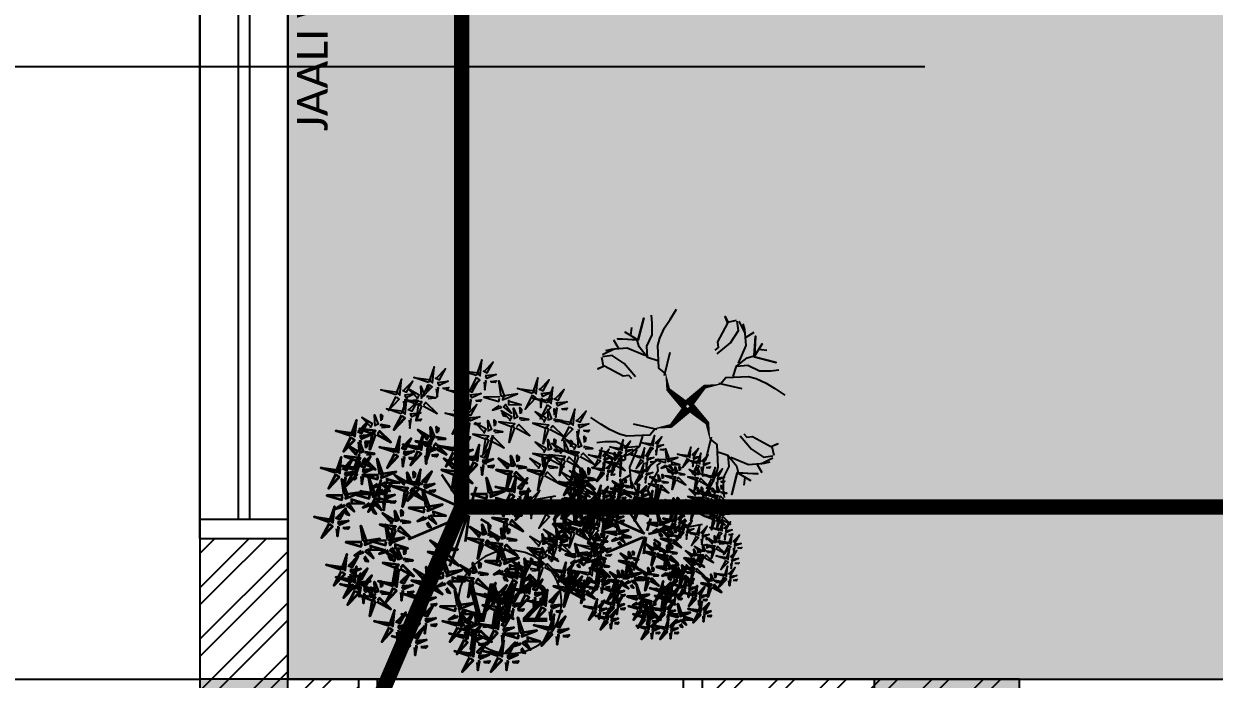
# Model space of a CAD drawing. Header units: millimetres. Extents: x -4167 to 87328, y -21481 to 19784.
# Drawn here: x 7769 to 10885, y 4510 to 6224 of the extents above; entities that cross this region are included whole.
import ezdxf
from ezdxf.enums import TextEntityAlignment as Align

# ---------------------------------------------------------------- set-up
doc = ezdxf.new("R2010")
doc.units = ezdxf.units.MM
doc.header["$LTSCALE"] = 150
doc.linetypes.add('ACAD_ISO10W100', pattern=[18, 12, -3, 0, -3])
doc.linetypes.add('DASHED', pattern=[19.05, 12.7, -6.35])
for name, color, linetype in [('ad-Column', 3, 'Continuous'), ('ad-Column Hatch', 125, 'Continuous'), ('ad-Elevation 10', 8, 'Continuous'), ('ad-Furniture', 8, 'Continuous'), ('ad-Glass Sectionline', 140, 'Continuous'), ('ad-Section Line', 2, 'Continuous'), ('ad-Text main', 7, 'Continuous'), ('ad-Text Main_Door&window Label', 7, 'Continuous'), ('ad-Wall', 240, 'Continuous'), ('ad-Wall hatch', 8, 'Continuous')]:
    doc.layers.add(name, color=color, linetype=linetype)
for name, color, linetype, true_color in [('ad-Landscape', 7, 'Continuous', 0x007f00), ('ad-Primary Roof', 5, 'Continuous', 0x0000ff), ('ad-Secondary Roof', 6, 'Continuous', 0xff00ff), ('ad-Verandah', 7, 'Continuous', 0xa57c52)]:
    doc.layers.add(name, color=color, linetype=linetype, true_color=true_color)
doc.layers.add('ad-Landscape 2', color=7, linetype='Continuous', lineweight=35, true_color=0x264c00)
doc.styles.add('6 U T S R N_Typical Floor Plan$0$3BHK-E(NB)$0$grid_text', font='verdana.ttf', dxfattribs={"width": 0.9})
doc.styles.add('ARIAL', font='arial.ttf')
doc.styles.get("Standard").update_dxf_attribs({"font": 'calibril.ttf'})

# ---------------------------------------------------------------- blocks, each defined once
blk = doc.blocks.new('bamboo')
at = {"layer": 'ad-Landscape'}
blk.add_line((-124, -653), (-158, -842), dxfattribs=at)
for points in [[(-835, 1008), (-876, 987), (-939, 1095), (-843, 1001)], [(-854, 962), (-965, 970), (-872, 931), (-863, 954)], [(-1166, 757), (-1215, 904), (-1192, 735), (-1166, 757)], [(-975, 702), (-1024, 850), (-1001, 681), (-975, 702)], [(-906, 902), (-969, 907), (-955, 890), (-915, 895)], [(-1190, 751), (-1162, 716), (-1322, 700), (-1199, 744)], [(-1150, 755), (-1008, 829), (-1122, 721), (-1143, 746)], [(-1212, 690), (-1192, 648), (-1301, 587), (-1205, 681)], [(-1122, 544), (-1163, 524), (-1226, 631), (-1130, 537)], [(-1166, 669), (-1177, 559), (-1136, 651), (-1159, 661)], [(-999, 696), (-971, 662), (-1131, 646), (-1008, 689)], [(-1108, 616), (-1114, 553), (-1097, 567), (-1101, 607)], [(-1060, 524), (-1094, 495), (-1113, 654), (-1067, 532)], [(-1102, 679), (-1023, 671), (-1112, 656), (-1111, 672)], [(-1021, 635), (-1001, 593), (-1110, 533), (-1014, 626)], [(-975, 615), (-986, 505), (-945, 596), (-968, 606)], [(-911, 624), (-832, 617), (-921, 602), (-919, 617)], [(-1289, 429), (-1338, 577), (-1315, 408), (-1289, 429)], [(-1273, 428), (-1131, 501), (-1245, 393), (-1266, 419)], [(-1141, 498), (-1251, 506), (-1159, 468), (-1150, 491)], [(-1055, 484), (-979, 343), (-1089, 455), (-1063, 476)], [(-1054, 499), (-907, 552), (-1076, 525), (-1054, 499)], [(-917, 561), (-923, 499), (-906, 513), (-910, 553)], [(-1313, 424), (-1285, 389), (-1445, 373), (-1322, 417)], [(-1335, 362), (-1315, 321), (-1424, 260), (-1328, 354)], [(-1193, 439), (-1256, 443), (-1242, 426), (-1202, 431)], [(-1130, 434), (-1136, 355), (-1153, 444), (-1137, 442)], [(-1289, 342), (-1300, 232), (-1259, 323), (-1282, 333)], [(-1231, 289), (-1237, 226), (-1220, 240), (-1224, 280)], [(-1225, 352), (-1146, 344), (-1235, 329), (-1233, 345)], [(-1166, 102), (-1215, 250), (-1192, 81), (-1166, 102)], [(-934, 116), (-983, 263), (-960, 94), (-934, 116)], [(-1150, 100), (-1008, 174), (-1122, 66), (-1143, 92)], [(-1357, -48), (-1406, 100), (-1383, -69), (-1357, -48)], [(-1341, -50), (-1199, 24), (-1313, -84), (-1334, -58)], [(-1190, 96), (-1162, 62), (-1322, 46), (-1199, 89)], [(-1212, 35), (-1192, -7), (-1301, -67), (-1205, 26)], [(-1166, 15), (-1177, -95), (-1136, -4), (-1159, 6)], [(-1102, 24), (-1023, 17), (-1112, 2), (-1111, 17)], [(-958, 110), (-930, 76), (-1090, 59), (-967, 103)], [(-980, 49), (-960, 7), (-1069, -54), (-973, 40)], [(-934, 28), (-945, -82), (-904, 10), (-927, 20)], [(-870, 38), (-791, 30), (-880, 15), (-878, 31)], [(-548, 43), (-554, -20), (-537, -5), (-541, 35)], [(-1381, -54), (-1353, -88), (-1513, -104), (-1390, -61)], [(-1403, -115), (-1383, -157), (-1492, -217), (-1396, -124)], [(-1108, -39), (-1114, -101), (-1097, -87), (-1101, -47)], [(-780, -124), (-822, -145), (-885, -37), (-789, -131)], [(-876, -25), (-882, -88), (-865, -74), (-869, -33)], [(-719, -144), (-752, -174), (-772, -14), (-726, -136)], [(-712, -169), (-566, -116), (-734, -143), (-712, -169)], [(-557, -88), (-537, -129), (-646, -190), (-550, -96)], [(-1358, -135), (-1368, -245), (-1328, -154), (-1350, -144)], [(-1299, -188), (-1305, -251), (-1288, -237), (-1292, -197)], [(-1293, -126), (-1215, -133), (-1303, -148), (-1302, -133)], [(-1144, -283), (-1143, -123), (-1100, -274), (-1133, -281)], [(-1054, -276), (-1011, -210), (-1038, -295), (-1052, -287)], [(-852, -230), (-915, -225), (-900, -242), (-860, -237)], [(-800, -170), (-910, -162), (-818, -200), (-808, -177)], [(-789, -234), (-795, -313), (-812, -225), (-796, -226)], [(-714, -184), (-637, -325), (-748, -214), (-722, -192)], [(-1152, -296), (-1306, -272), (-1145, -329), (-1152, -296)], [(-1159, -321), (-1115, -311), (-1175, -461), (-1156, -331)], [(-1075, -337), (-983, -398), (-1045, -319), (-1064, -335)], [(-903, -383), (-944, -404), (-1007, -296), (-912, -390)], [(-1001, -310), (-948, -345), (-953, -323), (-990, -308)], [(-841, -404), (-875, -433), (-895, -273), (-849, -395)], [(-1180, -607), (-1229, -459), (-1205, -628), (-1180, -607)], [(-1114, -368), (-1068, -370), (-1065, -495), (-1103, -366)], [(-923, -429), (-1033, -421), (-941, -459), (-931, -436)], [(-837, -444), (-760, -584), (-870, -473), (-845, -451)], [(-835, -428), (-689, -375), (-857, -402), (-835, -428)], [(-1164, -609), (-1022, -535), (-1135, -643), (-1157, -617)], [(-975, -489), (-1038, -484), (-1023, -501), (-983, -496)], [(-912, -493), (-918, -572), (-935, -484), (-919, -485)], [(-425, -669), (-467, -690), (-530, -582), (-434, -677)], [(-120, -579), (-100, -620), (-209, -681), (-113, -587)], [(-10, -589), (69, -597), (-20, -612), (-18, -596)], [(353, -669), (312, -690), (249, -582), (344, -677)], [(489, -669), (448, -690), (385, -582), (481, -677)], [(527, -598), (464, -593), (479, -610), (519, -605)], [(590, -602), (584, -681), (567, -593), (583, -594)], [(-1204, -613), (-1176, -647), (-1336, -663), (-1213, -620)], [(-1226, -674), (-1206, -716), (-1315, -776), (-1219, -683)], [(-1180, -694), (-1191, -804), (-1150, -713), (-1173, -703)], [(-1084, -757), (-1133, -609), (-1110, -778), (-1084, -757)], [(-1116, -685), (-1037, -692), (-1126, -707), (-1124, -692)], [(-1068, -759), (-926, -685), (-1040, -793), (-1061, -767)], [(-890, -724), (-931, -745), (-994, -637), (-898, -731)], [(-828, -744), (-862, -774), (-881, -614), (-835, -736)], [(-589, -724), (-630, -745), (-693, -637), (-598, -731)], [(-527, -744), (-561, -774), (-581, -614), (-535, -736)], [(-445, -715), (-555, -707), (-463, -746), (-453, -723)], [(-358, -714), (-211, -662), (-379, -689), (-358, -714)], [(-74, -599), (-85, -709), (-44, -618), (-67, -607)], [(8, -743), (-41, -596), (-18, -765), (8, -743)], [(-16, -652), (-22, -715), (-5, -701), (-9, -661)], [(24, -745), (166, -671), (52, -779), (31, -754)], [(333, -715), (223, -707), (315, -746), (325, -723)], [(346, -826), (312, -855), (293, -696), (339, -818)], [(470, -715), (360, -707), (452, -746), (462, -723)], [(421, -714), (567, -662), (399, -689), (421, -714)], [(557, -714), (704, -662), (535, -689), (557, -714)], [(-1108, -763), (-1080, -797), (-1240, -813), (-1117, -770)], [(-1130, -824), (-1110, -866), (-1219, -926), (-1123, -833)], [(-1122, -748), (-1128, -810), (-1110, -796), (-1115, -756)], [(-961, -829), (-1024, -825), (-1009, -842), (-969, -837)], [(-909, -770), (-1019, -762), (-927, -800), (-917, -777)], [(-898, -834), (-904, -913), (-921, -825), (-905, -826)], [(-866, -975), (-915, -828), (-891, -997), (-866, -975)], [(-823, -784), (-746, -925), (-857, -814), (-831, -792)], [(-822, -769), (-675, -716), (-844, -743), (-822, -769)], [(-661, -829), (-724, -825), (-709, -842), (-669, -837)], [(-609, -770), (-719, -762), (-627, -800), (-617, -777)], [(-576, -888), (-617, -908), (-680, -801), (-584, -895)], [(-598, -834), (-604, -913), (-621, -825), (-605, -826)], [(-514, -908), (-548, -937), (-567, -777), (-521, -900)], [(-497, -775), (-560, -770), (-545, -787), (-505, -782)], [(-523, -784), (-446, -925), (-556, -814), (-531, -792)], [(-521, -769), (-375, -716), (-543, -743), (-521, -769)], [(-434, -780), (-440, -858), (-457, -770), (-441, -771)], [(-359, -730), (-282, -870), (-393, -759), (-367, -737)], [(-16, -749), (12, -783), (-148, -800), (-25, -756)], [(-38, -810), (-18, -852), (-127, -913), (-31, -819)], [(8, -831), (-3, -941), (38, -849), (15, -839)], [(72, -821), (151, -829), (62, -844), (64, -828)], [(285, -806), (243, -826), (180, -719), (276, -813)], [(281, -775), (218, -770), (233, -787), (273, -782)], [(344, -780), (338, -858), (321, -770), (337, -771)], [(352, -850), (499, -798), (331, -825), (352, -850)], [(418, -775), (355, -770), (369, -787), (409, -782)], [(419, -730), (496, -870), (386, -759), (411, -737)], [(481, -780), (475, -858), (458, -770), (474, -771)], [(556, -730), (632, -870), (522, -759), (548, -737)], [(-1084, -844), (-1095, -954), (-1055, -863), (-1077, -853)], [(-1026, -898), (-1032, -960), (-1015, -946), (-1019, -906)], [(-1020, -835), (-941, -842), (-1030, -857), (-1029, -842)], [(-850, -977), (-708, -903), (-821, -1011), (-843, -985)], [(-617, -1024), (-658, -1045), (-721, -937), (-625, -1031)], [(-595, -934), (-705, -925), (-613, -964), (-603, -941)], [(-555, -1044), (-589, -1074), (-608, -914), (-562, -1036)], [(-509, -948), (-432, -1088), (-543, -977), (-517, -955)], [(-508, -932), (-361, -880), (-530, -907), (-508, -932)], [(-289, -983), (-330, -1004), (-393, -896), (-297, -990)], [(-227, -1004), (-261, -1033), (-280, -873), (-234, -995)], [(-60, -1098), (-109, -950), (-86, -1119), (-60, -1098)], [(148, -983), (107, -1004), (44, -896), (140, -990)], [(66, -884), (60, -947), (77, -933), (73, -893)], [(213, -911), (150, -907), (165, -924), (205, -919)], [(265, -852), (155, -844), (247, -882), (257, -859)], [(210, -1004), (176, -1033), (156, -873), (203, -995)], [(276, -916), (270, -995), (253, -906), (269, -908)], [(351, -866), (428, -1007), (317, -895), (343, -873)], [(-890, -981), (-862, -1015), (-1022, -1032), (-899, -988)], [(-912, -1042), (-892, -1084), (-1001, -1145), (-905, -1051)], [(-866, -1062), (-877, -1173), (-836, -1081), (-859, -1071)], [(-802, -1053), (-723, -1060), (-812, -1076), (-810, -1060)], [(-636, -1070), (-746, -1062), (-654, -1100), (-644, -1077)], [(-647, -993), (-710, -988), (-695, -1005), (-655, -1000)], [(-584, -998), (-590, -1077), (-607, -988), (-591, -989)], [(-549, -1069), (-402, -1016), (-570, -1043), (-549, -1069)], [(-308, -1029), (-418, -1021), (-326, -1059), (-317, -1036)], [(-303, -1065), (-344, -1086), (-407, -978), (-311, -1072)], [(-241, -1085), (-275, -1114), (-294, -955), (-248, -1077)], [(-222, -1043), (-146, -1184), (-256, -1073), (-231, -1051)], [(-235, -1110), (-88, -1057), (-256, -1084), (-235, -1110)], [(-221, -1028), (-74, -975), (-243, -1002), (-221, -1028)], [(-44, -1099), (98, -1026), (-16, -1134), (-37, -1108)], [(129, -1029), (18, -1021), (111, -1059), (120, -1036)], [(215, -1043), (291, -1184), (181, -1073), (206, -1051)], [(216, -1028), (362, -975), (194, -1002), (216, -1028)], [(377, -1193), (327, -1046), (351, -1215), (377, -1193)], [(636, -1166), (587, -1019), (610, -1187), (636, -1166)], [(664, -1034), (601, -1029), (615, -1046), (655, -1041)], [(716, -975), (605, -966), (698, -1005), (707, -982)], [(-808, -1116), (-814, -1179), (-796, -1164), (-801, -1124)], [(-688, -1129), (-751, -1125), (-736, -1142), (-696, -1137)], [(-625, -1134), (-631, -1213), (-648, -1125), (-632, -1126)], [(-550, -1084), (-473, -1225), (-584, -1114), (-558, -1092)], [(-374, -1170), (-437, -1166), (-422, -1183), (-382, -1178)], [(-322, -1111), (-432, -1103), (-340, -1141), (-330, -1118)], [(-360, -1089), (-423, -1084), (-409, -1101), (-369, -1096)], [(-311, -1175), (-317, -1254), (-334, -1165), (-318, -1167)], [(-297, -1093), (-303, -1172), (-320, -1084), (-305, -1085)], [(-236, -1125), (-159, -1266), (-270, -1154), (-244, -1133)], [(-84, -1104), (-56, -1138), (-216, -1154), (-93, -1111)], [(-106, -1165), (-86, -1206), (-195, -1267), (-99, -1174)], [(-61, -1185), (-71, -1295), (-31, -1204), (-53, -1194)], [(4, -1176), (83, -1183), (-6, -1198), (-5, -1183)], [(77, -1089), (14, -1084), (28, -1101), (68, -1096)], [(145, -1234), (95, -1087), (119, -1256), (145, -1234)], [(140, -1093), (134, -1172), (117, -1084), (132, -1085)], [(160, -1236), (302, -1162), (189, -1270), (168, -1244)], [(393, -1195), (534, -1121), (421, -1229), (400, -1204)], [(612, -1172), (640, -1206), (480, -1222), (603, -1179)], [(120, -1240), (149, -1274), (-11, -1291), (112, -1247)], [(-2, -1238), (-8, -1301), (9, -1287), (5, -1247)], [(99, -1301), (118, -1343), (9, -1404), (106, -1310)], [(352, -1199), (381, -1233), (221, -1250), (344, -1206)], [(331, -1260), (351, -1302), (242, -1363), (338, -1269)], [(376, -1281), (366, -1391), (406, -1299), (383, -1289)], [(441, -1271), (519, -1279), (431, -1294), (432, -1278)], [(590, -1233), (610, -1275), (501, -1336), (597, -1242)], [(636, -1253), (625, -1363), (666, -1272), (643, -1262)], [(694, -1307), (688, -1370), (705, -1355), (701, -1315)], [(144, -1322), (134, -1432), (174, -1340), (151, -1330)], [(203, -1375), (197, -1438), (214, -1424), (210, -1383)], [(209, -1312), (287, -1320), (199, -1335), (200, -1319)], [(435, -1334), (429, -1397), (446, -1383), (442, -1343)]]:
    blk.add_lwpolyline(points, dxfattribs=at)
at = {"layer": 'ad-Landscape 2'}
for p, q in [((43, 73), (278, 631)), ((-12, 40), (-247, 564)), ((-24, 62), (-370, 296)), ((32, 40), (390, 162)), ((390, 162), (546, 218)), ((-57, 6), (-247, -50)), ((43, 28), (301, 62)), ((-12, -16), (-113, -440)), ((77, -94), (122, -173)), ((-471, -139), (-761, -217))]:
    blk.add_line(p, q, dxfattribs=at)
for points in [[(104, 1425), (54, 1572), (78, 1403), (104, 1425)], [(-388, 1357), (-437, 1504), (-414, 1335), (-388, 1357)], [(-372, 1355), (-230, 1429), (-344, 1320), (-365, 1346)], [(-161, 1285), (-160, 1445), (-117, 1294), (-150, 1287)], [(119, 1423), (261, 1497), (148, 1389), (127, 1415)], [(582, 1302), (532, 1450), (556, 1281), (582, 1302)], [(-756, 1207), (-806, 1354), (-782, 1185), (-756, 1207)], [(-412, 1351), (-384, 1316), (-544, 1300), (-421, 1344)], [(-415, 1179), (-464, 1327), (-441, 1158), (-415, 1179)], [(-71, 1292), (-28, 1359), (-55, 1273), (-69, 1281)], [(79, 1419), (108, 1385), (-52, 1368), (71, 1412)], [(58, 1358), (77, 1316), (-31, 1255), (65, 1349)], [(103, 1337), (93, 1227), (133, 1319), (110, 1329)], [(168, 1347), (246, 1339), (158, 1324), (159, 1340)], [(597, 1300), (739, 1374), (626, 1266), (604, 1292)], [(704, 1207), (655, 1354), (679, 1185), (704, 1207)], [(773, 1166), (723, 1313), (747, 1144), (773, 1166)], [(-781, 1201), (-752, 1166), (-913, 1150), (-789, 1194)], [(-741, 1205), (-599, 1279), (-712, 1170), (-734, 1196)], [(-562, 1158), (-603, 1137), (-666, 1245), (-570, 1151)], [(-500, 1137), (-534, 1108), (-554, 1268), (-507, 1146)], [(-434, 1290), (-414, 1248), (-523, 1187), (-427, 1281)], [(-388, 1269), (-399, 1159), (-358, 1250), (-381, 1261)], [(-399, 1178), (-257, 1251), (-371, 1143), (-392, 1169)], [(-330, 1216), (-336, 1153), (-319, 1167), (-323, 1207)], [(-324, 1279), (-245, 1271), (-334, 1256), (-332, 1272)], [(-169, 1272), (-323, 1296), (-162, 1239), (-169, 1272)], [(-176, 1248), (-132, 1257), (-192, 1107), (-173, 1237)], [(-131, 1200), (-85, 1198), (-82, 1073), (-120, 1202)], [(-92, 1231), (0, 1171), (-62, 1249), (-81, 1233)], [(-18, 1258), (35, 1223), (30, 1245), (-7, 1260)], [(162, 1284), (156, 1221), (173, 1235), (169, 1276)], [(304, 1094), (304, 1254), (347, 1103), (314, 1096)], [(557, 1296), (586, 1262), (425, 1246), (549, 1289)], [(536, 1235), (555, 1193), (446, 1133), (543, 1226)], [(680, 1201), (709, 1166), (548, 1150), (671, 1194)], [(581, 1215), (571, 1105), (611, 1196), (588, 1206)], [(646, 1224), (724, 1217), (635, 1202), (637, 1217)], [(720, 1205), (862, 1279), (749, 1170), (727, 1196)], [(788, 1164), (930, 1238), (817, 1130), (796, 1155)], [(-802, 1140), (-783, 1098), (-892, 1037), (-795, 1131)], [(-773, 987), (-807, 958), (-827, 1118), (-780, 996)], [(-757, 1119), (-767, 1009), (-727, 1100), (-750, 1111)], [(-692, 1129), (-614, 1121), (-703, 1106), (-701, 1122)], [(-581, 1112), (-692, 1120), (-599, 1081), (-590, 1104)], [(-439, 1174), (-411, 1139), (-571, 1123), (-448, 1167)], [(-461, 1112), (-441, 1071), (-550, 1010), (-454, 1104)], [(-495, 1097), (-419, 957), (-529, 1068), (-504, 1090)], [(-494, 1113), (-347, 1165), (-516, 1138), (-494, 1113)], [(-415, 1092), (-426, 982), (-386, 1073), (-408, 1083)], [(-365, 930), (-365, 1090), (-322, 940), (-355, 933)], [(-351, 1102), (-272, 1094), (-361, 1079), (-360, 1095)], [(-156, 961), (-205, 1109), (-182, 940), (-156, 961)], [(-174, 1012), (-174, 1172), (-131, 1021), (-163, 1015)], [(-85, 1020), (-41, 1086), (-69, 1000), (-82, 1009)], [(295, 1081), (141, 1106), (302, 1048), (295, 1081)], [(393, 1102), (437, 1168), (409, 1082), (396, 1091)], [(658, 1140), (678, 1098), (569, 1037), (665, 1131)], [(748, 1160), (777, 1126), (617, 1109), (740, 1153)], [(640, 1161), (634, 1099), (651, 1113), (647, 1153)], [(727, 1099), (746, 1057), (638, 996), (734, 1090)], [(704, 1119), (694, 1009), (734, 1100), (711, 1111)], [(831, 1008), (789, 987), (726, 1095), (822, 1001)], [(768, 1129), (847, 1121), (758, 1106), (760, 1122)], [(772, 1078), (762, 968), (802, 1060), (779, 1070)], [(837, 1088), (915, 1080), (827, 1065), (828, 1081)], [(892, 987), (859, 958), (839, 1118), (885, 996)], [(-767, 963), (-621, 1015), (-789, 988), (-767, 963)], [(-698, 1066), (-704, 1003), (-687, 1017), (-691, 1057)], [(-633, 1052), (-696, 1057), (-682, 1040), (-642, 1045)], [(-570, 1048), (-576, 969), (-593, 1057), (-578, 1056)], [(-357, 1039), (-363, 976), (-346, 990), (-350, 1030)], [(-183, 999), (-337, 1024), (-176, 966), (-183, 999)], [(-180, 955), (-152, 921), (-312, 905), (-189, 948)], [(-276, 938), (-232, 1004), (-260, 918), (-273, 927)], [(-189, 975), (-146, 984), (-206, 835), (-187, 964)], [(-140, 960), (2, 1033), (-112, 925), (-133, 951)], [(-106, 958), (-13, 898), (-75, 976), (-95, 960)], [(-32, 985), (21, 951), (17, 973), (-21, 987)], [(289, 1057), (332, 1066), (272, 916), (291, 1046)], [(290, 849), (291, 1008), (334, 858), (301, 851)], [(333, 1009), (379, 1007), (382, 882), (344, 1011)], [(372, 1040), (465, 980), (402, 1058), (383, 1042)], [(446, 1067), (499, 1033), (495, 1054), (457, 1069)], [(811, 962), (701, 970), (793, 931), (803, 954)], [(762, 1066), (756, 1003), (774, 1017), (770, 1057)], [(831, 1025), (825, 962), (842, 976), (838, 1016)], [(899, 963), (1045, 1015), (877, 988), (899, 963)], [(1141, 825), (1092, 972), (1115, 803), (1141, 825)], [(-843, 898), (-849, 819), (-866, 907), (-851, 906)], [(-768, 947), (-692, 807), (-802, 918), (-777, 940)], [(-593, 770), (-642, 918), (-618, 749), (-593, 770)], [(-577, 769), (-435, 842), (-548, 734), (-570, 760)], [(-374, 917), (-528, 942), (-367, 884), (-374, 917)], [(-380, 893), (-337, 902), (-397, 753), (-378, 882)], [(-336, 845), (-290, 844), (-287, 719), (-325, 848)], [(-297, 876), (-204, 816), (-266, 894), (-286, 879)], [(-202, 894), (-182, 853), (-291, 792), (-195, 885)], [(-223, 903), (-170, 869), (-174, 891), (-212, 906)], [(-156, 874), (-167, 764), (-126, 855), (-149, 865)], [(-145, 927), (-99, 925), (-96, 801), (-134, 929)], [(-92, 883), (-13, 876), (-102, 861), (-100, 876)], [(121, 803), (80, 783), (16, 890), (112, 796)], [(281, 835), (128, 860), (288, 803), (281, 835)], [(183, 783), (149, 754), (129, 914), (175, 791)], [(380, 856), (423, 922), (395, 837), (382, 845)], [(503, 776), (462, 755), (399, 863), (495, 769)], [(565, 756), (531, 726), (511, 886), (558, 764)], [(745, 784), (696, 931), (720, 762), (745, 784)], [(759, 902), (696, 907), (711, 890), (751, 895)], [(761, 782), (903, 856), (790, 748), (768, 774)], [(822, 898), (816, 819), (799, 907), (815, 906)], [(897, 947), (974, 807), (863, 918), (889, 940)], [(1157, 823), (1299, 897), (1185, 789), (1164, 815)], [(-959, 700), (-817, 774), (-931, 666), (-952, 692)], [(-617, 765), (-588, 730), (-749, 714), (-626, 757)], [(-262, 681), (-303, 660), (-366, 768), (-270, 673)], [(-200, 660), (-234, 631), (-253, 791), (-207, 669)], [(-98, 821), (-104, 758), (-86, 772), (-91, 812)], [(101, 757), (-9, 765), (83, 727), (93, 750)], [(187, 743), (264, 602), (153, 714), (179, 736)], [(189, 759), (335, 811), (167, 784), (189, 759)], [(275, 811), (319, 820), (259, 671), (277, 800)], [(319, 763), (365, 762), (369, 637), (330, 766)], [(358, 795), (451, 734), (389, 812), (369, 797)], [(484, 730), (373, 738), (465, 700), (475, 723)], [(433, 822), (486, 787), (481, 809), (444, 824)], [(570, 716), (646, 575), (536, 686), (561, 708)], [(571, 731), (717, 784), (549, 757), (571, 731)], [(721, 778), (750, 744), (589, 727), (712, 771)], [(699, 717), (719, 675), (610, 614), (706, 708)], [(1117, 819), (1145, 785), (985, 768), (1108, 812)], [(1095, 758), (1115, 716), (1006, 655), (1102, 749)], [(1141, 737), (1130, 627), (1171, 719), (1148, 729)], [(1205, 747), (1284, 739), (1195, 724), (1197, 740)], [(1292, 647), (1242, 795), (1266, 626), (1292, 647)], [(1307, 646), (1449, 719), (1336, 611), (1314, 637)], [(-639, 703), (-619, 662), (-728, 601), (-632, 695)], [(-620, 538), (-669, 686), (-646, 517), (-620, 538)], [(-604, 537), (-462, 610), (-576, 502), (-597, 528)], [(-593, 683), (-603, 573), (-563, 664), (-586, 674)], [(-535, 630), (-541, 567), (-523, 581), (-527, 621)], [(-529, 693), (-450, 685), (-539, 670), (-537, 685)], [(-281, 634), (-391, 643), (-299, 604), (-289, 627)], [(-265, 566), (-314, 713), (-291, 544), (-265, 566)], [(-249, 564), (-107, 638), (-221, 530), (-242, 555)], [(-195, 620), (-118, 480), (-229, 591), (-203, 613)], [(-194, 636), (-47, 688), (-216, 661), (-194, 636)], [(-38, 467), (-37, 627), (6, 476), (-27, 469)], [(49, 698), (-14, 702), (1, 686), (41, 690)], [(112, 693), (106, 614), (89, 703), (105, 701)], [(432, 670), (369, 675), (383, 658), (423, 663)], [(495, 666), (489, 587), (472, 675), (487, 674)], [(742, 469), (708, 440), (689, 600), (735, 478)], [(745, 697), (734, 586), (775, 678), (752, 688)], [(803, 643), (797, 580), (815, 595), (810, 635)], [(809, 706), (888, 699), (799, 683), (801, 699)], [(868, 552), (819, 700), (842, 531), (868, 552)], [(884, 550), (1026, 624), (912, 516), (891, 542)], [(1073, 552), (1024, 700), (1047, 531), (1073, 552)], [(1089, 550), (1231, 624), (1117, 516), (1096, 542)], [(1267, 642), (1296, 607), (1135, 591), (1259, 635)], [(1199, 684), (1193, 621), (1211, 636), (1206, 676)], [(-712, 449), (-753, 428), (-816, 536), (-721, 441)], [(-644, 533), (-616, 498), (-776, 482), (-653, 526)], [(-650, 428), (-684, 399), (-704, 559), (-658, 437)], [(-289, 560), (-261, 526), (-421, 509), (-298, 553)], [(-311, 499), (-291, 457), (-400, 396), (-304, 490)], [(-333, 575), (-396, 580), (-381, 563), (-341, 568)], [(-270, 570), (-276, 492), (-293, 580), (-277, 579)], [(-265, 478), (-276, 368), (-235, 460), (-258, 470)], [(-201, 488), (-122, 480), (-211, 465), (-210, 481)], [(-46, 454), (-200, 478), (-40, 421), (-46, 454)], [(52, 474), (95, 540), (68, 455), (54, 463)], [(680, 490), (639, 469), (576, 577), (672, 482)], [(844, 546), (872, 512), (712, 496), (835, 539)], [(748, 445), (895, 497), (727, 470), (748, 445)], [(822, 485), (842, 443), (733, 383), (829, 476)], [(1049, 546), (1077, 512), (917, 496), (1040, 539)], [(1027, 485), (1047, 443), (938, 383), (1034, 476)], [(1245, 580), (1265, 539), (1156, 478), (1253, 572)], [(1291, 560), (1281, 450), (1321, 541), (1298, 552)], [(1349, 507), (1343, 444), (1361, 458), (1357, 498)], [(1356, 570), (1434, 562), (1345, 547), (1347, 563)], [(-731, 403), (-842, 411), (-750, 372), (-740, 395)], [(-666, 471), (-646, 430), (-755, 369), (-659, 463)], [(-645, 388), (-569, 248), (-679, 359), (-654, 381)], [(-644, 404), (-498, 456), (-666, 429), (-644, 404)], [(-620, 451), (-631, 341), (-590, 432), (-613, 442)], [(-562, 398), (-568, 335), (-551, 349), (-555, 389)], [(-556, 461), (-477, 453), (-566, 438), (-564, 454)], [(-207, 425), (-213, 362), (-196, 376), (-200, 416)], [(-53, 429), (-9, 439), (-69, 289), (-50, 418)], [(-8, 382), (38, 380), (41, 255), (2, 384)], [(31, 413), (123, 352), (61, 431), (42, 415)], [(105, 440), (158, 405), (153, 427), (116, 442)], [(394, 326), (353, 305), (290, 413), (385, 319)], [(456, 306), (422, 276), (402, 436), (448, 314)], [(609, 384), (546, 389), (561, 372), (601, 377)], [(661, 444), (551, 452), (643, 413), (653, 436)], [(618, 276), (618, 436), (661, 285), (628, 278)], [(672, 379), (666, 301), (649, 389), (665, 388)], [(747, 429), (824, 289), (713, 400), (739, 422)], [(868, 465), (857, 355), (898, 446), (875, 456)], [(926, 411), (920, 349), (937, 363), (933, 403)], [(932, 474), (1011, 467), (922, 452), (924, 467)], [(1073, 465), (1062, 355), (1103, 446), (1080, 456)], [(1131, 411), (1125, 349), (1142, 363), (1138, 403)], [(1137, 474), (1216, 467), (1127, 452), (1128, 467)], [(-784, 343), (-847, 348), (-832, 331), (-792, 336)], [(-721, 338), (-727, 260), (-744, 348), (-728, 347)], [(-606, 184), (-656, 331), (-632, 163), (-606, 184)], [(-590, 182), (-449, 256), (-562, 148), (-583, 174)], [(-425, 190), (-467, 169), (-530, 277), (-434, 182)], [(-364, 169), (-397, 140), (-417, 300), (-371, 178)], [(374, 280), (264, 288), (356, 250), (366, 273)], [(460, 266), (537, 125), (427, 236), (452, 258)], [(462, 281), (608, 334), (440, 307), (462, 281)], [(609, 263), (455, 287), (616, 230), (609, 263)], [(603, 239), (646, 248), (586, 98), (605, 228)], [(686, 222), (779, 161), (716, 240), (697, 224)], [(707, 283), (751, 349), (723, 264), (710, 272)], [(760, 249), (813, 214), (809, 236), (771, 251)], [(945, 153), (946, 313), (989, 162), (956, 155)], [(1141, 143), (1092, 291), (1115, 122), (1141, 143)], [(-918, 114), (-776, 188), (-890, 80), (-911, 105)], [(-631, 178), (-602, 144), (-762, 128), (-639, 171)], [(-511, -21), (-560, 127), (-536, -42), (-511, -21)], [(-445, 144), (-555, 152), (-463, 113), (-453, 136)], [(-359, 129), (-282, -11), (-393, 100), (-367, 122)], [(-358, 145), (-211, 197), (-379, 170), (-358, 145)], [(322, 220), (259, 225), (274, 208), (314, 213)], [(385, 216), (379, 137), (362, 225), (378, 224)], [(647, 191), (693, 189), (696, 64), (658, 193)], [(701, 6), (667, -24), (648, 136), (694, 14)], [(937, 140), (783, 165), (943, 107), (937, 140)], [(930, 116), (974, 125), (914, -24), (932, 105)], [(1117, 137), (1145, 103), (985, 87), (1108, 130)], [(1035, 161), (1078, 227), (1051, 141), (1037, 150)], [(1088, 126), (1141, 92), (1136, 113), (1099, 128)], [(1157, 141), (1299, 215), (1185, 107), (1164, 133)], [(1264, 75), (1215, 222), (1238, 53), (1264, 75)], [(1280, 73), (1422, 147), (1308, 39), (1287, 65)], [(1442, 20), (1392, 168), (1416, -1), (1442, 20)], [(-652, 117), (-632, 75), (-741, 14), (-645, 108)], [(-607, 97), (-617, -13), (-577, 78), (-600, 88)], [(-497, 84), (-560, 89), (-545, 72), (-505, 77)], [(-542, 106), (-464, 99), (-552, 83), (-551, 99)], [(-495, -22), (-353, 51), (-466, -57), (-488, -31)], [(-434, 79), (-440, 1), (-457, 89), (-441, 88)], [(257, -69), (216, -90), (153, 18), (249, -77)], [(319, -90), (285, -119), (266, 41), (312, -81)], [(640, 26), (598, 5), (535, 113), (631, 19)], [(707, -19), (854, 34), (686, 7), (707, -19)], [(974, 68), (1021, 66), (1024, -58), (985, 70)], [(1095, 76), (1115, 34), (1006, -27), (1102, 67)], [(1014, 99), (1106, 39), (1044, 117), (1025, 101)], [(1158, -1), (1117, -22), (1054, 86), (1150, -9)], [(1240, 69), (1268, 35), (1108, 18), (1231, 62)], [(1218, 8), (1238, -34), (1129, -95), (1225, -1)], [(1141, 56), (1130, -54), (1171, 37), (1148, 47)], [(1220, -22), (1186, -51), (1167, 109), (1213, -13)], [(1199, 2), (1193, -60), (1211, -46), (1206, -6)], [(1205, 65), (1284, 58), (1195, 42), (1197, 58)], [(1226, -46), (1373, 6), (1204, -21), (1226, -46)], [(1417, 15), (1446, -20), (1286, -36), (1409, 8)], [(1457, 19), (1599, 92), (1486, -16), (1465, 10)], [(-535, -26), (-507, -61), (-667, -77), (-544, -33)], [(-511, -108), (-522, -218), (-481, -127), (-504, -117)], [(-447, -98), (-368, -106), (-457, -121), (-455, -105)], [(-174, -160), (-174, -1), (-131, -151), (-163, -158)], [(-85, -153), (-41, -87), (-69, -173), (-82, -164)], [(238, -116), (128, -107), (220, -146), (229, -123)], [(325, -114), (472, -62), (303, -89), (325, -114)], [(568, -80), (505, -75), (520, -92), (560, -87)], [(620, -20), (510, -12), (602, -50), (612, -27)], [(631, -84), (625, -163), (608, -75), (624, -76)], [(706, -34), (783, -175), (672, -64), (698, -42)], [(868, -184), (819, -37), (842, -206), (868, -184)], [(884, -186), (1026, -112), (912, -220), (891, -194)], [(988, -240), (954, -269), (935, -109), (981, -231)], [(1087, -107), (1024, -102), (1038, -119), (1078, -114)], [(1139, -47), (1029, -39), (1121, -78), (1130, -55)], [(1169, -225), (1119, -78), (1143, -247), (1169, -225)], [(1150, -112), (1144, -190), (1127, -102), (1143, -103)], [(1225, -62), (1301, -202), (1191, -91), (1217, -69)], [(1264, -13), (1253, -123), (1294, -31), (1271, -21)], [(1396, -47), (1415, -88), (1306, -149), (1403, -55)], [(1322, -66), (1316, -129), (1333, -114), (1329, -74)], [(1328, -3), (1407, -10), (1318, -26), (1320, -10)], [(1442, -266), (1392, -119), (1416, -287), (1442, -266)], [(1441, -67), (1431, -177), (1471, -86), (1448, -76)], [(1506, -57), (1584, -65), (1496, -80), (1497, -65)], [(-453, -161), (-459, -224), (-441, -210), (-446, -170)], [(-183, -174), (-337, -149), (-176, -206), (-183, -174)], [(-189, -198), (-146, -189), (-206, -338), (-187, -209)], [(-106, -215), (-13, -275), (-75, -197), (-95, -212)], [(52, -315), (11, -336), (-52, -228), (44, -322)], [(-32, -187), (21, -222), (17, -200), (-21, -185)], [(114, -335), (80, -364), (61, -205), (107, -327)], [(186, -175), (123, -170), (137, -187), (177, -182)], [(298, -260), (257, -281), (194, -173), (290, -268)], [(249, -180), (243, -258), (226, -170), (242, -171)], [(324, -130), (400, -270), (290, -159), (315, -137)], [(360, -281), (326, -310), (307, -150), (353, -272)], [(495, -297), (495, -137), (538, -288), (506, -295)], [(584, -289), (628, -223), (600, -309), (587, -300)], [(844, -190), (872, -224), (712, -241), (835, -197)], [(926, -219), (885, -240), (822, -132), (918, -227)], [(923, -321), (874, -173), (897, -342), (923, -321)], [(994, -264), (1141, -212), (972, -239), (994, -264)], [(1144, -231), (1173, -265), (1013, -282), (1136, -238)], [(1184, -227), (1326, -153), (1213, -261), (1191, -235)], [(1457, -268), (1599, -194), (1486, -302), (1465, -276)], [(1500, -120), (1494, -183), (1511, -169), (1507, -129)], [(-425, -356), (-467, -376), (-530, -269), (-434, -363)], [(-364, -376), (-397, -405), (-417, -246), (-371, -368)], [(-358, -400), (-211, -348), (-379, -375), (-358, -400)], [(-197, -389), (-246, -241), (-222, -410), (-197, -389)], [(-181, -390), (-39, -317), (-152, -425), (-174, -399)], [(-145, -246), (-99, -247), (-96, -372), (-134, -243)], [(33, -361), (-77, -353), (15, -391), (25, -368)], [(120, -360), (267, -307), (99, -334), (120, -360)], [(279, -306), (169, -298), (261, -337), (270, -314)], [(365, -321), (441, -461), (331, -350), (356, -328)], [(486, -310), (332, -285), (493, -343), (486, -310)], [(366, -305), (513, -253), (344, -280), (366, -305)], [(480, -334), (523, -325), (463, -474), (482, -345)], [(563, -351), (656, -411), (594, -333), (574, -349)], [(663, -416), (614, -269), (638, -437), (663, -416)], [(637, -324), (690, -358), (686, -336), (648, -322)], [(679, -418), (821, -344), (708, -452), (686, -426)], [(822, -251), (842, -293), (733, -354), (829, -260)], [(899, -326), (927, -361), (767, -377), (890, -333)], [(855, -325), (792, -320), (806, -337), (846, -332)], [(907, -266), (797, -257), (889, -296), (898, -273)], [(868, -272), (857, -382), (898, -290), (875, -280)], [(918, -330), (912, -408), (895, -320), (911, -321)], [(926, -325), (920, -388), (937, -374), (933, -333)], [(932, -262), (1011, -270), (922, -285), (924, -269)], [(939, -322), (1081, -249), (967, -357), (946, -331)], [(993, -280), (1069, -420), (959, -309), (984, -287)], [(1123, -292), (1142, -334), (1033, -395), (1130, -301)], [(1168, -312), (1158, -423), (1198, -331), (1175, -321)], [(1218, -474), (1219, -314), (1262, -465), (1229, -472)], [(1233, -303), (1311, -310), (1223, -326), (1224, -310)], [(1417, -272), (1446, -306), (1286, -322), (1409, -279)], [(1396, -333), (1415, -375), (1306, -436), (1403, -342)], [(1441, -353), (1431, -463), (1471, -372), (1448, -362)], [(1506, -344), (1584, -351), (1496, -367), (1497, -351)], [(-497, -461), (-560, -457), (-545, -474), (-505, -469)], [(-445, -402), (-555, -394), (-463, -432), (-453, -409)], [(-434, -466), (-440, -545), (-457, -456), (-441, -458)], [(-359, -416), (-282, -557), (-393, -445), (-367, -424)], [(-221, -394), (-193, -429), (-353, -445), (-230, -402)], [(-243, -456), (-223, -497), (-332, -558), (-236, -464)], [(-133, -466), (-54, -474), (-143, -489), (-141, -474)], [(-74, -512), (-123, -364), (-100, -533), (-74, -512)], [(-19, -420), (-82, -416), (-67, -433), (-27, -428)], [(-58, -513), (84, -440), (-30, -548), (-51, -522)], [(44, -425), (38, -504), (21, -415), (37, -417)], [(119, -375), (196, -516), (85, -404), (111, -383)], [(227, -366), (164, -361), (178, -378), (218, -373)], [(290, -371), (284, -449), (267, -361), (283, -362)], [(599, -492), (557, -513), (494, -405), (590, -499)], [(639, -422), (668, -456), (507, -472), (631, -429)], [(524, -382), (570, -384), (573, -508), (535, -380)], [(660, -513), (626, -542), (607, -382), (653, -504)], [(814, -539), (764, -391), (788, -560), (814, -539)], [(877, -388), (897, -429), (788, -490), (884, -396)], [(829, -540), (971, -467), (858, -575), (836, -549)], [(922, -408), (912, -518), (952, -427), (930, -417)], [(981, -461), (975, -524), (992, -510), (988, -470)], [(987, -398), (1065, -406), (977, -421), (978, -405)], [(1210, -487), (1056, -463), (1216, -520), (1210, -487)], [(1227, -366), (1221, -429), (1238, -414), (1234, -374)], [(1308, -467), (1351, -400), (1324, -486), (1310, -478)], [(1500, -407), (1494, -470), (1511, -455), (1507, -415)], [(-364, -690), (-397, -719), (-417, -559), (-371, -681)], [(-98, -517), (-70, -552), (-230, -568), (-107, -524)], [(-197, -476), (-208, -586), (-167, -495), (-190, -485)], [(-139, -529), (-145, -592), (-127, -578), (-132, -538)], [(415, -690), (381, -719), (361, -559), (407, -681)], [(579, -538), (469, -530), (561, -569), (571, -546)], [(551, -690), (517, -719), (498, -559), (544, -681)], [(617, -483), (637, -525), (528, -586), (625, -492)], [(665, -553), (742, -693), (631, -582), (657, -560)], [(666, -537), (813, -484), (645, -511), (666, -537)], [(663, -503), (653, -613), (693, -522), (670, -512)], [(789, -544), (818, -579), (658, -595), (781, -552)], [(721, -557), (715, -620), (733, -605), (729, -565)], [(727, -494), (806, -501), (717, -517), (719, -501)], [(937, -703), (887, -555), (911, -724), (937, -703)], [(1203, -511), (1247, -502), (1187, -652), (1206, -522)], [(1248, -559), (1294, -561), (1297, -686), (1258, -557)], [(1287, -528), (1379, -588), (1317, -510), (1298, -526)], [(1361, -501), (1414, -536), (1409, -514), (1372, -499)], [(768, -606), (787, -647), (678, -708), (775, -614)], [(912, -708), (941, -743), (780, -759), (904, -715)], [(813, -626), (803, -736), (843, -645), (820, -635)], [(872, -679), (866, -742), (883, -728), (879, -688)], [(878, -616), (956, -624), (868, -639), (869, -624)], [(952, -704), (1094, -630), (981, -739), (959, -713)], [(1182, -771), (1133, -623), (1156, -792), (1182, -771)], [(1198, -772), (1340, -699), (1226, -807), (1205, -781)], [(797, -949), (763, -978), (743, -818), (790, -941)], [(890, -769), (910, -811), (801, -872), (898, -778)], [(936, -790), (926, -900), (966, -809), (943, -798)], [(1001, -780), (1079, -788), (990, -803), (992, -787)], [(1158, -776), (1186, -811), (1026, -827), (1149, -783)], [(735, -928), (694, -949), (631, -841), (727, -936)], [(803, -973), (950, -921), (781, -948), (803, -973)], [(995, -843), (989, -906), (1006, -892), (1002, -852)], [(1136, -838), (1156, -879), (1047, -940), (1143, -846)], [(1182, -858), (1171, -968), (1212, -877), (1189, -867)], [(1240, -911), (1234, -974), (1251, -960), (1247, -920)], [(1246, -848), (1325, -856), (1236, -871), (1238, -855)], [(727, -1039), (721, -1117), (704, -1029), (719, -1030)], [(802, -989), (878, -1129), (768, -1018), (793, -996)], [(652, -1168), (794, -1094), (680, -1202), (659, -1176)], [(700, -1244), (779, -1251), (690, -1267), (692, -1251)]]:
    blk.add_lwpolyline(points, dxfattribs=at)
blk = doc.blocks.new('A$C06C421F0')
at = {"layer": 'ad-Landscape'}
for points in [[(277.9, 479.9), (254, 499.6), (250.4, 582.9), (257.6, 610), (274.8, 646.8), (295.1, 678.4), (319.1, 715.2)], [(212.9, 538.7), (182.1, 578), (174.9, 602.6), (103, 607.4), (178.5, 604.8), (198.9, 683.2), (178.5, 602.6), (130.6, 631.9), (151, 619.7), (154.6, 649)], [(250.4, 526.4), (212.9, 538.7), (209.3, 580.3), (230, 622.2), (230, 663.9), (226.4, 693.2)], [(460.3, 565.3), (472.5, 575.7), (470.3, 596.5), (507.1, 664.7), (497, 689.2), (507.1, 668.4), (538.7, 675.1)], [(467.7, 551.8), (516.7, 592.9), (546.1, 637.6), (541.3, 672)], [(546.1, 517.4), (573.2, 582.5), (568.4, 640.8), (563.2, 661.6)], [(570.6, 627.2), (548.7, 672)], [(538.7, 507), (578, 537.8), (602.6, 545), (607.4, 616.8), (604.8, 541.4), (683.2, 521), (602.6, 541.4), (631.9, 589.3), (619.7, 568.9), (649, 565.3)], [(573.2, 613.7), (602.6, 630.9)], [(92.6, 570.6), (47.9, 548.7)], [(202.5, 546.1), (137.4, 573.2), (79.1, 568.4), (58.3, 563.2)], [(106.2, 573.2), (89, 602.6)], [(154.6, 460.3), (144.2, 472.5), (123.4, 470.3), (55.1, 507.1), (30.7, 497), (51.5, 507.1), (44.7, 538.7)], [(168.1, 467.7), (127, 516.7), (82.3, 546.1), (47.9, 541.3)], [(274.8, 472.5), (295.1, 558.4)], [(526.4, 469.5), (538.7, 507), (580.3, 510.6), (622.2, 489.8), (663.9, 489.8), (693.2, 493.5)], [(472.5, 445.1), (558.4, 424.8)], [(479.9, 441.9), (499.6, 465.9), (582.9, 469.5), (610, 462.3), (646.8, 445.1), (678.4, 424.8), (715.2, 400.8)], [(239.9, 277.9), (220.3, 254), (137, 250.4), (109.9, 257.6), (73.1, 274.8), (41.5, 295.1), (4.7, 319.1)], [(247.4, 274.8), (161.5, 295.1)], [(193.5, 250.4), (181.2, 212.9), (139.6, 209.3), (97.6, 230), (56, 230), (26.6, 226.4)], [(441.9, 239.9), (465.9, 220.3), (469.5, 137), (462.3, 109.9), (445.1, 73.1), (424.8, 41.5), (400.8, 4.7)], [(445.1, 247.4), (424.8, 161.5)], [(551.8, 252.2), (592.9, 203.2), (637.6, 173.8), (672, 178.6)], [(565.3, 259.6), (575.7, 247.4), (596.5, 249.6), (664.7, 212.8), (689.2, 222.8), (668.4, 212.8), (675.1, 181.2)], [(181.2, 212.9), (141.8, 182.1), (117.3, 174.9), (112.5, 103), (115.1, 178.5), (36.7, 198.9), (117.3, 178.5), (88, 130.6), (100.2, 151), (70.9, 154.6)], [(173.8, 202.5), (146.7, 137.4), (151.5, 79.1), (156.7, 58.3)], [(469.5, 193.5), (507, 181.2), (510.6, 139.6), (489.8, 97.6), (489.8, 56), (493.5, 26.6)], [(507, 181.2), (537.8, 141.8), (545, 117.3), (616.8, 112.5), (541.4, 115.1), (521, 36.7), (541.4, 117.3), (589.3, 88), (568.9, 100.2), (565.3, 70.9)], [(252.2, 168.1), (203.2, 127), (173.8, 82.3), (178.6, 47.9)], [(259.6, 154.6), (247.4, 144.2), (249.6, 123.4), (212.8, 55.1), (222.8, 30.7), (212.8, 51.5), (181.2, 44.7)], [(517.4, 173.8), (582.5, 146.7), (640.8, 151.5), (661.6, 156.7)], [(613.7, 146.7), (630.9, 117.3)], [(627.2, 149.3), (672, 171.2)], [(146.7, 106.2), (117.3, 89)], [(149.3, 92.6), (171.2, 47.9)]]:
    blk.add_lwpolyline(points, dxfattribs=at)
for points in [[(359.9, 366.5, 36, 14.4, 0), (421.2, 431.5, 14.4, 0.72, 0), (487.4, 441.9, 0, 0, 0), (448, 441.9, 0, 0, 0), (472.5, 524.2, 0, 0, 0), (467.7, 541.4, 0, 0, 0), (379.6, 599.7, 0, 0, 0), (404.1, 579.3, 0, 0, 0), (359.9, 575.7, 0, 0, 0), (404.1, 579.3, 0, 0, 0), (467.7, 541.4, 0, 0, 0), (433.5, 648, 0, 0, 0), (482.5, 692.3, 0, 0, 0), (430.9, 648, 0, 0, 0), (418.6, 692.3, 0, 0, 0), (426.1, 713.1, 0, 0, 0), (413.8, 692.3, 0, 0, 0), (372.2, 716.3, 0, 0, 0), (413.8, 692.3, 0, 0, 0), (323.1, 719.9, 0, 0, 0)], [(353.4, 359.9, 36, 14.4, 0), (288.3, 421.2, 14.4, 0.72, 0), (277.9, 487.4, 0, 0, 0), (277.9, 448, 0, 0, 0), (195.7, 472.5, 0, 0, 0), (178.5, 467.7, 0, 0, 0), (120.2, 379.6, 0, 0, 0), (140.6, 404.1, 0, 0, 0), (144.2, 359.9, 0, 0, 0), (140.6, 404.1, 0, 0, 0), (178.5, 467.7, 0, 0, 0), (71.9, 433.5, 0, 0, 0), (27.6, 482.5, 0, 0, 0), (71.9, 430.9, 0, 0, 0), (27.6, 418.6, 0, 0, 0), (6.8, 426.1, 0, 0, 0), (27.6, 413.8, 0, 0, 0), (3.6, 372.2, 0, 0, 0), (27.6, 413.8, 0, 0, 0), (0, 323.1, 0, 0, 0)], [(366.5, 360, 36, 14.4, 0), (431.5, 298.7, 14.4, 0.72, 0), (441.9, 232.5, 0, 0, 0), (441.9, 271.9, 0, 0, 0), (524.2, 247.4, 0, 0, 0), (541.4, 252.2, 0, 0, 0), (599.7, 340.3, 0, 0, 0), (579.3, 315.8, 0, 0, 0), (575.7, 360, 0, 0, 0), (579.3, 315.8, 0, 0, 0), (541.4, 252.2, 0, 0, 0), (648, 286.4, 0, 0, 0), (692.3, 237.4, 0, 0, 0), (648, 289, 0, 0, 0), (692.3, 301.2, 0, 0, 0), (713.1, 293.8, 0, 0, 0), (692.3, 306.1, 0, 0, 0), (716.3, 347.7, 0, 0, 0), (692.3, 306.1, 0, 0, 0), (719.9, 396.8, 0, 0, 0)], [(360, 353.4, 36, 14.4, 0), (298.7, 288.3, 14.4, 0.72, 0), (232.5, 277.9, 0, 0, 0), (271.9, 277.9, 0, 0, 0), (247.4, 195.7, 0, 0, 0), (252.2, 178.5, 0, 0, 0), (340.3, 120.2, 0, 0, 0), (315.8, 140.6, 0, 0, 0), (360, 144.2, 0, 0, 0), (315.8, 140.6, 0, 0, 0), (252.2, 178.5, 0, 0, 0), (286.4, 71.9, 0, 0, 0), (237.4, 27.6, 0, 0, 0), (289, 71.9, 0, 0, 0), (301.2, 27.6, 0, 0, 0), (293.8, 6.8, 0, 0, 0), (306.1, 27.6, 0, 0, 0), (347.7, 3.6, 0, 0, 0), (306.1, 27.6, 0, 0, 0), (396.8, 0, 0, 0, 0)]]:
    blk.add_lwpolyline(points, format="xyseb", dxfattribs=at)
blk = doc.blocks.new('zw$FE9C')
at = {"transparency": 33554559}
h = blk.add_hatch(color=256, dxfattribs=at)
h.dxf.hatch_style = 1
h.set_gradient(color1=(153, 204, 0), color2=(63, 127, 0), tint=1, name='INVSPHERICAL')
h.paths.add_polyline_path([(8460, 4510), (12805, 4510), (12805, 7945), (8460, 7945)])
h = blk.add_hatch(dxfattribs=at)
h.set_pattern_fill('GRASS', color=74)
h.set_pattern_definition([(90, (-1087975.541, 674585.024), (-17.96051224, 17.96051224), [4.7625, -31.1585245]), (45, (-1087975.54, 674585.024), (-17.96051224, 17.96051224), [4.7625, -20.6375]), (135, (-1087975.54, 674585.024), (-17.96051224, -17.96051224), [4.7625, -20.6375])])
h.paths.add_polyline_path([(8460, 4510), (12805, 4510), (12805, 7945), (8460, 7945)])
at = {"layer": 'ad-Elevation 10'}
blk.add_lwpolyline([(8460, 4510), (12805, 4510), (12805, 7945), (8460, 7945)], close=True, dxfattribs=at)
at = {"layer": 'ad-Landscape', "xscale": 0.7144563243118911, "yscale": 0.7144563243118911, "zscale": 0.7144563243118911, "rotation": 270}
blk.add_blockref('A$C06C421F0', (9249.6, 5480.7), dxfattribs=at)
at = {"layer": 'ad-Landscape', "linetype": 'Continuous', "rotation": 89.99999999999994}
for p, xscale, yscale, zscale in [((8940.6, 4948.3), -0.2620739326953546, 0.2620739326953546, 0.2620739326953535), ((9401.4, 4888.2), -0.1713600815364865, 0.1713600815364865, 0.171360081536486)]:
    blk.add_blockref('bamboo', p, dxfattribs=dict(at, xscale=xscale, yscale=yscale, zscale=zscale))
blk = doc.blocks.new('6 U T S R N_Typical Floor Plan$0$ad_Window Tag')
blk.add_circle((0, 0), 150)
at = {"style": '6 U T S R N_Typical Floor Plan$0$3BHK-E(NB)$0$grid_text', "width": 0.9}
blk.add_attdef('D1', text='', height=125, dxfattribs=at).set_placement((0, 0), align=Align.MIDDLE_CENTER)
blk = doc.blocks.new('zw$C7D6')
at = {"layer": 'ad-Text Main_Door&window Label'}
ref = blk.add_blockref('6 U T S R N_Typical Floor Plan$0$ad_Window Tag', (9041.1, 4712), dxfattribs=dict(at, xscale=-0.9, yscale=0.9, zscale=0.9))
ref.add_attrib('D1', 'W2', dxfattribs={"height": 101.25, "rotation": 1800, "style": '6 U T S R N_Typical Floor Plan$0$3BHK-E(NB)$0$grid_text'}).set_placement((9040.1, 4709.9), align=Align.MIDDLE_CENTER)
blk = doc.blocks.new('zw$BB2B')
at = {"layer": 'ad-Furniture', "linetype": 'DASHED'}
blk.add_lwpolyline([(6705, 4510), (8230, 4510)], dxfattribs=at)
blk = doc.blocks.new('$ZCDB_AUDIT_GENERATED_C7DC')
blk.add_wipeout([(0, 230), (900, 230), (900, 0), (0, 0)]).dxf.layer = 'ad-Elevation 10'
at = {"layer": 'ad-Elevation 10'}
for points in [[(900, 230), (0, 230)], [(900, 0), (0, 0)]]:
    blk.add_lwpolyline(points, dxfattribs=at)
for points in [[(50, 0), (50, 230), (0, 230), (0, 0)], [(850, 0), (900, 0), (900, 230), (850, 230)], [(467.5, 133), (467.5, 115), (432.5, 115), (432.5, 165), (467.5, 165), (467.5, 147), (445.5, 147), (445.5, 133)], [(815, 133), (815, 115), (850, 115), (850, 165), (815, 165), (815, 147), (837, 147), (837, 133)], [(85, 83), (85, 65), (50, 65), (50, 115), (85, 115), (85, 97), (63, 97), (63, 83)], [(432.5, 83), (432.5, 65), (467.5, 65), (467.5, 115), (432.5, 115), (432.5, 97), (454.5, 97), (454.5, 83)]]:
    blk.add_lwpolyline(points, close=True, dxfattribs=at)
at = {"layer": 'ad-Glass Sectionline'}
for points in [[(467.5, 165), (815, 165)], [(432.5, 115), (85, 115)], [(467.5, 115), (815, 115)], [(432.5, 65), (85, 65)]]:
    blk.add_lwpolyline(points, dxfattribs=at)
for points in [[(450, 145), (835, 145), (835, 135), (450, 135)], [(450, 95), (65, 95), (65, 85), (450, 85)]]:
    blk.add_lwpolyline(points, close=True, dxfattribs=at)
blk = doc.blocks.new('*U103')
blk.add_blockref('$ZCDB_AUDIT_GENERATED_C7DC', (0, 0))
blk = doc.blocks.new('zw$7F57')
at = {"layer": 'ad-Text main', "insert": (294.2, 7.4), "char_height": 80, "width": 631.603, "attachment_point": 5, "rotation": 90}
blk.add_mtext('JAALI WALL', dxfattribs=at)
blk.add_wipeout([(230, 1350), (230, -1350), (0, -1350), (0, 1350)]).dxf.layer = 'ad-Elevation 10'
at = {"layer": 'ad-Elevation 10'}
for points in [[(0, 1300), (230, 1300), (230, 1350), (0, 1350)], [(0, -1300), (0, -1350), (230, -1350), (230, -1300)]]:
    blk.add_lwpolyline(points, close=True, dxfattribs=at)
for points in [[(0, -1350), (0, 1350)], [(230, -1350), (230, 1350)], [(100, 1300), (100, -1300)], [(130, 1300), (130, -1300)]]:
    blk.add_lwpolyline(points, dxfattribs=at)
blk = doc.blocks.new('zw$6EBD')
at = {"layer": 'ad-Wall hatch', "transparency": 33554610}
h = blk.add_hatch(dxfattribs=at)
h.set_pattern_fill('ANSI32', color=256, scale=10)
h.set_pattern_definition([(45, (-1721203.37, 634249.32), (-67.351921, 67.351921), []), (45, (-1721158.47, 634249.32), (-67.351921, 67.351921), [])])
h.paths.add_polyline_path([(10375, 4510), (8460, 4510), (8460, 7945), (10375, 7945), (10375, 8405), (10145, 8405), (10145, 8175), (8230, 8175), (8230, 4280), (10145, 4280), (10145, 230), (8255, 230), (8255, 0), (10375, 0)])
for name, p, rotation in [('zw$7F57', (8230, 6227.5), 359.9999999999999), ('*U103', (9545, 4510), 179.9999999999999)]:
    blk.add_blockref(name, p, dxfattribs=dict(rotation=rotation))
at = {"layer": 'ad-Wall'}
blk.add_lwpolyline([(10375, 4510), (8460, 4510), (8460, 7945), (10375, 7945), (10375, 8405), (10145, 8405), (10145, 8175), (8230, 8175), (8230, 4280), (10145, 4280), (10145, 230), (8255, 230), (8255, 0), (10375, 0)], close=True, dxfattribs=at)
blk = doc.blocks.new('zw$6AA0')
at = {"layer": 'ad-Column Hatch', "transparency": 33554687}
h = blk.add_hatch(color=256, dxfattribs=at)
h.dxf.hatch_style = 1
h.paths.add_polyline_path([(0, -230), (380, -230), (380, 0), (0, 0)])
at = {"layer": 'ad-Column'}
blk.add_lwpolyline([(0, -230), (380, -230), (380, 0), (0, 0)], close=True, dxfattribs=at)
blk = doc.blocks.new('zw$C199')
at = {"layer": 'ad-Column Hatch', "transparency": 33554687}
h = blk.add_hatch(color=256, dxfattribs=at)
h.dxf.hatch_style = 1
h.paths.add_polyline_path([(0, 0), (230, 0), (230, 230), (0, 230)])
at = {"layer": 'ad-Column'}
blk.add_lwpolyline([(0, 0), (230, 0), (230, 230), (0, 230)], close=True, dxfattribs=at)
blk = doc.blocks.new('1215E_Columns')
at = {"layer": 'ad-Column'}
for name, p, rotation in [('zw$C199', (8230, 4280), 359.9999999999996), ('zw$6AA0', (10375, 4280), 179.9999999999996)]:
    blk.add_blockref(name, p, dxfattribs=dict(at, rotation=rotation))
blk = doc.blocks.new('1215E_Roof Plan')
at = {"layer": 'ad-Primary Roof', "linetype": 'DASHED', "ltscale": 2, "const_width": 40}
blk.add_lwpolyline([(8915, 7495), (8915, 4960)], dxfattribs=at)
at = {"layer": 'ad-Secondary Roof', "linetype": 'DASHED', "ltscale": 2, "const_width": 40}
blk.add_lwpolyline([(8915, 4960), (7371.9, 1375), (8915, -2210), (12195, -2210), (12195, 4960)], close=True, dxfattribs=at)
blk = doc.blocks.new('1215_East Villa')
at = {"layer": 'ad-Verandah'}
blk.add_blockref('zw$FE9C', (0, 0), dxfattribs=at)
at = {"layer": 'ad-Text main'}
blk.add_blockref('zw$C7D6', (0, 0), dxfattribs=at)
at = {"layer": 'ad-Furniture'}
blk.add_blockref('zw$BB2B', (0, 0), dxfattribs=at)
blk.add_blockref('zw$6EBD', (0, 0))
blk.add_blockref('1215E_Columns', (0, 0))
blk.add_blockref('1215E_Roof Plan', (0, 0))
blk = doc.blocks.new('enuklfk')
at = {"layer": 'ad-Section Line', "linetype": 'ACAD_ISO10W100', "ltscale": 0.5}
blk.add_line((-3615.93, 0), (829.32, 0), dxfattribs=at)
at = {"layer": 'ad-Section Line', "linetype": 'Continuous', "style": 'ARIAL', "width": 0.8}
blk.add_attdef('SECTION-LETTER', text='', height=80, rotation=2700, dxfattribs=at).set_placement((916.85, 0), align=Align.MIDDLE)
blk = doc.blocks.new('zw$78A7')
at = {"layer": 'ad-Section Line', "xscale": 4.313292429215451, "yscale": 4.313292429215451, "zscale": 4.313292429215451, "rotation": 180}
blk.add_blockref('enuklfk', (353.4, -6243.4), dxfattribs=at)

msp = doc.modelspace()

# ---------------------------------------------------------------- block references
msp.add_blockref('1215_East Villa', (0, 0))

# ---------------------------------------------------------------- next in the draw order: block references
msp.add_blockref('zw$78A7', (0, 12355))

doc.saveas('drawing.dxf')
